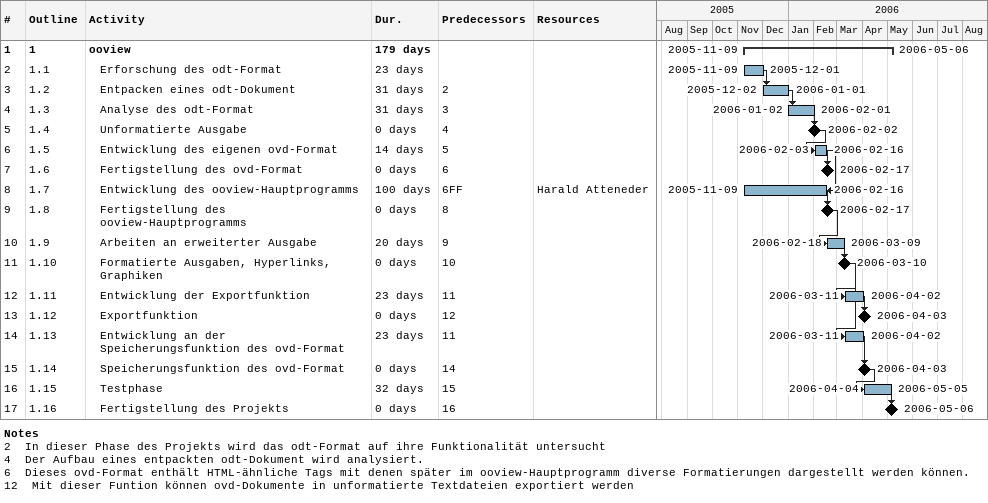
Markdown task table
| ID | WBS | Task | Duration | Start | Finish | Predecessors | Resources |
|---|---|---|---|---|---|---|---|
| 1 | 1 | **ooview** | 179d | 2005-11-09 | 2006-05-06 |  |  |
| 2 | 1.1 | Erforschung des odt-Format | 23d | 2005-11-09 | 2005-12-01 |  |  |
| 3 | 1.2 | Entpacken eines odt-Dokument | 31d | 2005-12-02 | 2006-01-01 | 2 |  |
| 4 | 1.3 | Analyse des odt-Format | 31d | 2006-01-02 | 2006-02-01 | 3 |  |
| 5 | 1.4 | Unformatierte Ausgabe | 0d | 2006-02-02 | 2006-02-02 | 4 |  |
| 6 | 1.5 | Entwicklung des eigenen ovd-Format | 14d | 2006-02-03 | 2006-02-16 | 5 |  |
| 7 | 1.6 | Fertigstellung des ovd-Format | 0d | 2006-02-17 | 2006-02-17 | 6 |  |
| 8 | 1.7 | Entwicklung des ooview-Hauptprogramms | 100d | 2005-11-09 | 2006-02-16 | 6FF | Harald Atteneder |
| 9 | 1.8 | Fertigstellung des ooview-Hauptprogramms | 0d | 2006-02-17 | 2006-02-17 | 8 |  |
| 10 | 1.9 | Arbeiten an erweiterter Ausgabe | 20d | 2006-02-18 | 2006-03-09 | 9 |  |
| 11 | 1.10 | Formatierte Ausgaben, Hyperlinks, Graphiken | 0d | 2006-03-10 | 2006-03-10 | 10 |  |
| 12 | 1.11 | Entwicklung der Exportfunktion | 23d | 2006-03-11 | 2006-04-02 | 11 |  |
| 13 | 1.12 | Exportfunktion | 0d | 2006-04-03 | 2006-04-03 | 12 |  |
| 14 | 1.13 | Entwicklung an der Speicherungsfunktion des ovd-Format | 23d | 2006-03-11 | 2006-04-02 | 11 |  |
| 15 | 1.14 | Speicherungsfunktion des ovd-Format | 0d | 2006-04-03 | 2006-04-03 | 14 |  |
| 16 | 1.15 | Testphase | 32d | 2006-04-04 | 2006-05-05 | 15 |  |
| 17 | 1.16 | Fertigstellung des Projekts | 0d | 2006-05-06 | 2006-05-06 | 16 |  |

Notes
- 2: In dieser Phase des Projekts wird das odt-Format auf ihre Funktionalität untersucht
- 4: Der Aufbau eines entpackten odt-Dokument wird analysiert.
- 6: Dieses ovd-Format enthält HTML-ähnliche Tags mit denen später im ooview-Hauptprogramm diverse Formatierungen dargestellt werden können.
- 12: Mit dieser Funtion können ovd-Dokumente in unformatierte Textdateien exportiert werden
